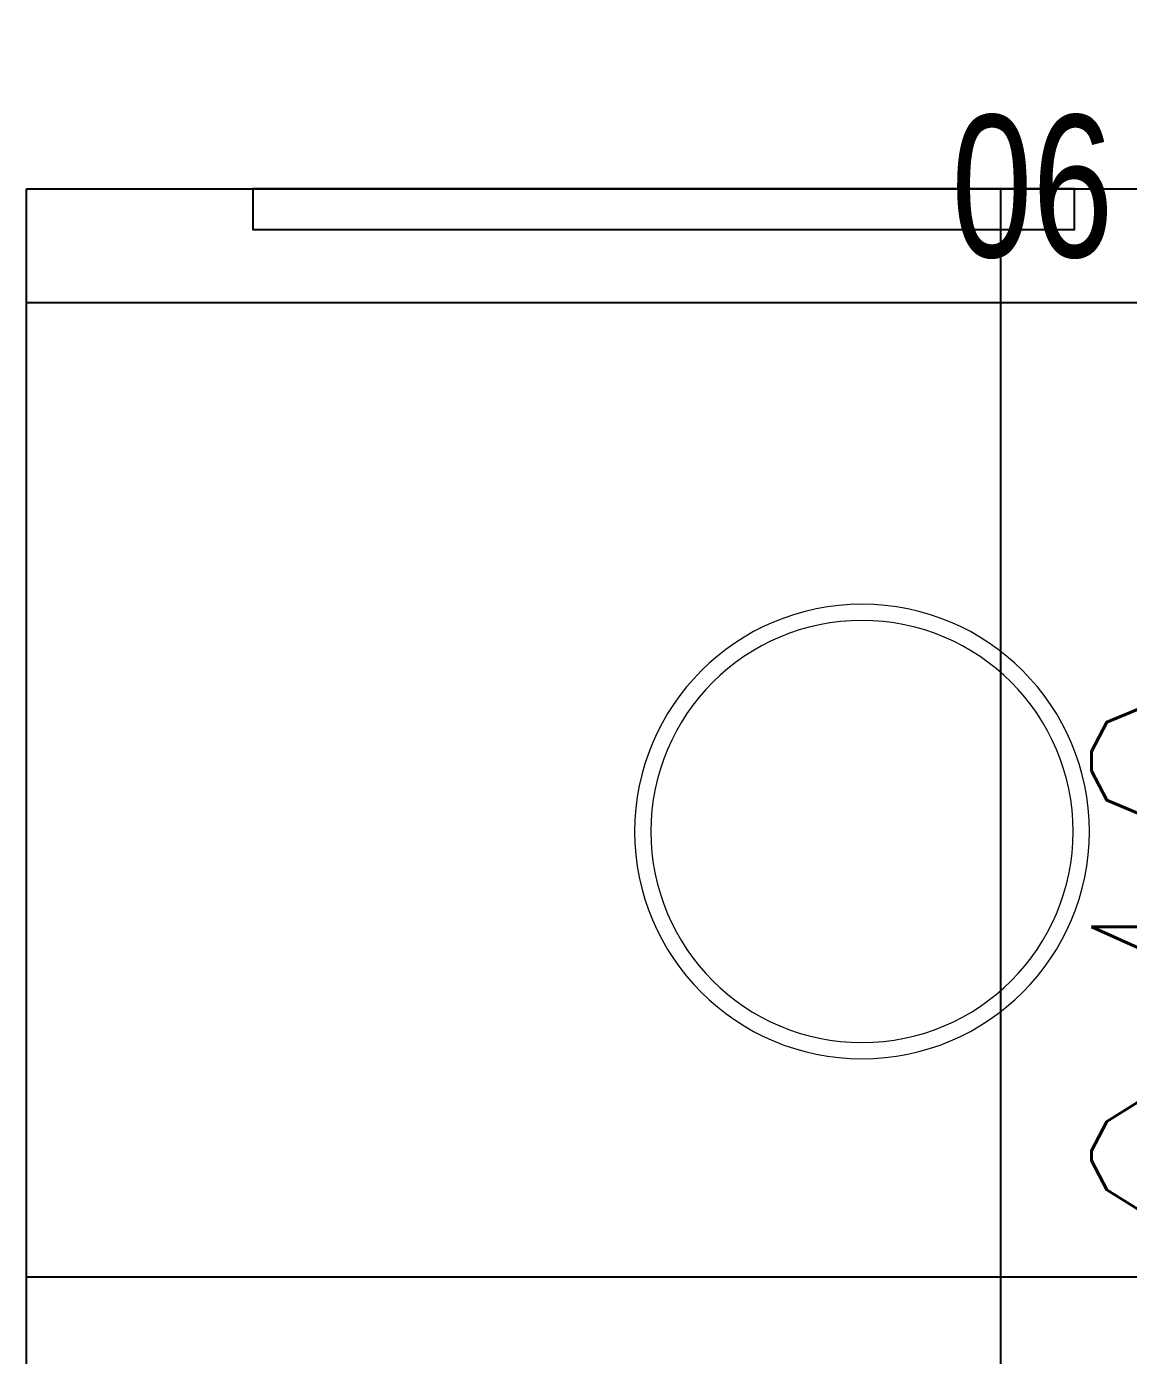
# Model space of a CAD drawing. Extents: x -560814 to 57327, y -29287 to 19916.
# Drawn here: x 35376 to 36054, y 1542 to 2360 of the extents above; entities that cross this region are included whole.
import ezdxf

# ---------------------------------------------------------------- set-up
doc = ezdxf.new("R2010")
doc.units = 0
doc.header["$LTSCALE"] = 0.25
doc.linetypes.add('DASHDOT', pattern=[25.4, 12.7, -6.35, 0, -6.35])
for name, color, linetype, lineweight in [('01-First Floor$0$72_EGR_EQP_TAG', 142, 'Continuous', 5), ('01-First Floor$0$LOADING', 253, 'Continuous', 5), ('01-First Floor$0$Walls', 251, 'Continuous', 5), ('E-LITE-CLNG-CNDT', 6, 'DASHDOT', 35), ('T-DATA-DIM', 251, 'DASHDOT', 25)]:
    doc.layers.add(name, color=color, linetype=linetype, lineweight=lineweight)
doc.layers.add('01-First Floor$0$FALSE CEILING', color=251, linetype='Continuous')
doc.styles.add('01-First Floor$0$X3G_ENTITY_257CFD', font='swisscl.ttf', dxfattribs={"height": 200})
doc.styles.add('DC_SIMPLEX', font='SIMPLEX.shx', dxfattribs={"width": 0.7})
doc.dimstyles.new('DevCad-MM', dxfattribs={"dimscale": 0.01, "dimtxt": 2, "dimasz": 2, "dimexe": 1, "dimexo": 1, "dimgap": 0.6, "dimtad": 1, "dimdec": 0, "dimrnd": 10, "dimzin": 1, "dimdsep": 46, "dimtxsty": 'DC_SIMPLEX', "dimblk1": 'OBLIQUE', "dimblk2": 'OBLIQUE', "dimsah": 1, "dimcen": 3, "dimclrd": 256, "dimclre": 256, "dimclrt": 45, "dimadec": 0, "dimazin": 0, "dimtfac": 1, "dimtdec": 0, "dimtix": 1, "dimtmove": 2, "dimatfit": 2, "dimldrblk": 'OBLIQUE', "dimfxl": 1, "dimtolj": 1, "dimtzin": 0, "dimarcsym": 0})

# ---------------------------------------------------------------- blocks, each defined once
blk = doc.blocks.new('01-First Floor$0$WM00001-P')
at = {"layer": '01-First Floor$0$LOADING'}
for radius in [0.14, 0.13]:
    blk.add_circle((0, 0), radius, dxfattribs=at)
blk = doc.blocks.new('01-First Floor')
at = {"layer": '01-First Floor$0$FALSE CEILING', "linetype": 'Continuous'}
for p, q in [((35976, -810), (35976, 2260)), ((35376, 2190), (39376, 2190)), ((35376, 1590), (39376, 1590))]:
    blk.add_line(p, q, dxfattribs=at)
at = {"layer": '01-First Floor$0$FALSE CEILING'}
blk.add_lwpolyline([(35376, 2260), (39376, 2260), (39376, -810), (35376, -810)], close=True, dxfattribs=at)
at = {"layer": '01-First Floor$0$FALSE CEILING', "elevation": -0.1}
blk.add_lwpolyline([(35515.22, 2260), (35515.22, 2235), (36021.22, 2235), (36021.22, 2260), (35515.22, 2260)], dxfattribs=at)
at = {"layer": '01-First Floor$0$LOADING', "elevation": -0.1}
blk.add_lwpolyline([(35515.22, 2260), (35515.22, 2235), (36021.22, 2235), (36021.22, 2260), (35515.22, 2260)], dxfattribs=at)
at = {"layer": '01-First Floor$0$Walls'}
for p, q in [((39376, 2260), (35376, 2260)), ((35376, 2260), (35376, 370))]:
    blk.add_line(p, q, dxfattribs=at)
at = {"layer": '01-First Floor$0$LOADING', "extrusion": (2.24019e-05, -2.26055e-18, -1), "xscale": 1000, "yscale": 1000, "zscale": 1000, "rotation": 180}
blk.add_blockref('01-First Floor$0$WM00001-P', (-35890.4, 1864.21, 0.93), dxfattribs=at)
at = {"layer": '01-First Floor$0$72_EGR_EQP_TAG', "insert": (35995.34, 2305.48, -0.1), "char_height": 87.473, "attachment_point": 2, "style": '01-First Floor$0$X3G_ENTITY_257CFD'}
blk.add_mtext('06', dxfattribs=at)
blk = doc.blocks.new('_OBLIQUE')
at = {"color": 0, "linetype": 'ByBlock'}
blk.add_line((-0.5, -0.5), (0.5, 0.5), dxfattribs=at)
blk = doc.blocks.new('*D444')
at = {"layer": 'Defpoints', "color": 0, "linetype": 'Continuous', "transparency": 16777216}
for p in [(35679.09, 2260), (36291.72, 2260), (35679.09, 1315.03)]:
    blk.add_point(p, dxfattribs=at)
at = {"layer": 'T-DATA-DIM', "linetype": 'Continuous', "lineweight": -2, "transparency": 16777216}
for p, q in [((35779.09, 2260), (36391.72, 2260)), ((36291.72, 1315.03), (36291.72, 2260)), ((35779.09, 1315.03), (36391.72, 1315.03))]:
    blk.add_line(p, q, dxfattribs=at)
at = {"layer": 'T-DATA-DIM', "linetype": 'Continuous', "lineweight": -2, "transparency": 16777216, "xscale": 200, "yscale": 200, "zscale": 200}
for p, rotation in [((36291.72, 2260), 90), ((36291.72, 1315.03), 270)]:
    blk.add_blockref('_OBLIQUE', p, dxfattribs=dict(at, rotation=rotation))
at = {"layer": 'T-DATA-DIM', "color": 45, "linetype": 'Continuous', "transparency": 16777216, "insert": (36131.72, 1787.51), "char_height": 200, "attachment_point": 5, "rotation": 90, "style": 'DC_SIMPLEX'}
blk.add_mtext('\\A1;940', dxfattribs=at)

msp = doc.modelspace()

# ---------------------------------------------------------------- block references
at = {"layer": 'E-LITE-CLNG-CNDT'}
msp.add_blockref('01-First Floor', (0, 0), dxfattribs=at)

# ---------------------------------------------------------------- dimensions: what is measured, and where the dimension line sits
at = {"layer": 'T-DATA-DIM', "linetype": 'Continuous'}
dim = msp.add_linear_dim(base=(36291.72, 2260), p1=(35679.09, 1315.03), p2=(35679.09, 2260), angle=90, dimstyle='DevCad-MM', dxfattribs=at)
dim.commit()
dim.dimension.update_dxf_attribs({"geometry": '*D444', "text_midpoint": (36131.72, 1787.51)})

doc.saveas('drawing.dxf')
